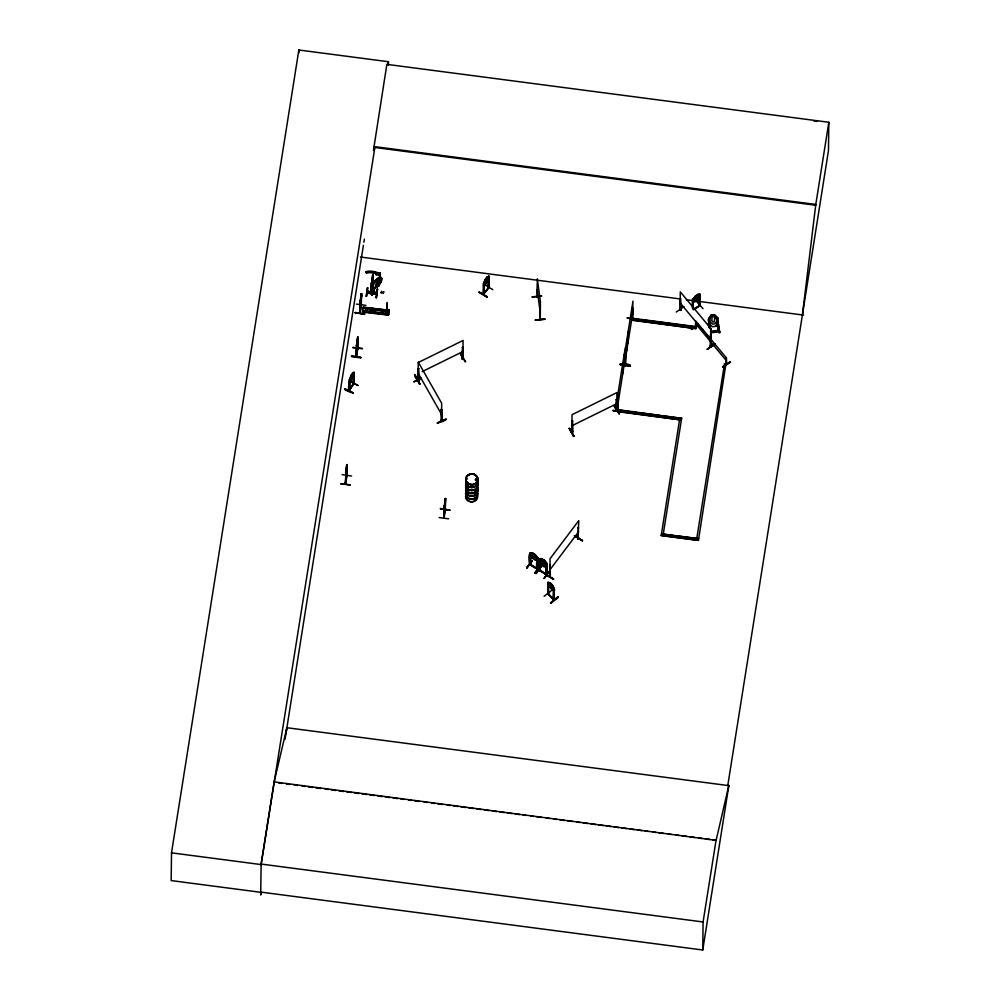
<?xml version="1.0" encoding="UTF-8"?>
<svg xmlns="http://www.w3.org/2000/svg" width="1000" height="1000" viewBox="0 0 1000 1000"><rect width="100%" height="100%" fill="white"/><g stroke="black" fill="none" stroke-linecap="round" stroke-linejoin="round"><path stroke-width="1.5" d="M372.488 310.363L372.9 311.363M618.288 410.438L618.362 409.712L681.675 418.35L663.15 415.925M618.138 411.188L618.275 409.913M625.175 364.125L625.688 363.512M625.062 365.012L624.913 366.375L625.4 365.062M632.238 319.6L632.987 301.125L625.75 346.763L625.513 364.688L625.725 363.4M632.325 319.7L632.438 318.525M345.85 474.862L347.212 464.6L345.238 484.2L345.7 483.7M346.425 476.438L346.65 475.275M357.225 349.087L357.762 348.663L356.087 356.8L356.8 344.712M371.225 290.225C372.212 268.488 370.85 299.95 371.35 288.525M371.238 289.25L371.788 293.975M372.388 282.525L374.075 281.212L373.913 282.175M372.388 281.637C373.95 284 380.138 274.113 380.163 277.775L373.212 283.012L372.525 287.825M371.45 282.738L371.25 290.338L372.95 280.825L372 290.65L378.95 285.413L381.3 281.337L381.75 278.438L380.312 276.9L381.7 278.525M373.212 283.012C370.8 282.2 373.062 271.375 373.062 276.988M372.663 275.113L372.925 281.613M379.988 276.9L372.912 282.913L372.987 275.15L372.55 276.363M388.425 64.825L388.462 61.737L298.85 50L171.513 852.837L171.175 880.575L260.788 892.312M713.025 839.912L716.125 840.312L274.163 781.875L261.125 864.062L260.7 895.025L261.15 892.138M274.163 781.875L286.863 727.725L728.812 785.638L716.125 840.312M298.812 53.087L298.85 50M340.688 483.725L350.188 484.963M351.575 476.05L342.125 474.613M346 472.3L345.275 484.113M347.05 475.913L346.488 476.625L346.763 464.675M346.825 476.675L347.113 464.588L346.975 466.125M349.888 379.387L349.15 379.775L349.263 391.1L349.975 379.113M349.762 390.45C347.587 390.875 351.587 388.438 353.888 383.125M349.338 390.25C346.05 390.588 354.625 364.613 349.375 380.012M349.725 390.438L349.862 379.237M351.512 355.962L360.988 357.475L351.5 356.037M352.863 347.638L362.438 348.413M353.237 375.825L353.512 384.237M353.312 392.9C338.725 384.925 344.925 391.375 353.325 392.887M352.537 378.488L349.363 381.775L350.975 381.05L352.537 378.488L354.125 372.45L353.375 384.375L353.862 383.65M349.487 389.825L353.6 382.975L353.375 384.087M353.875 383.738L354.125 372.45L352.488 373.25M364.562 313.988L355.062 312.75M356.438 304.1L365.938 305.35M356.163 356.012L356.362 344.837M357.013 343.35L357.325 339.513M357.3 349.188L358.025 337.163L357.85 348.475M357.463 345.55L357.562 337.238M357.45 338.013L357.7 349.062M357.95 385.55L349.55 381.112L358.013 385.412M360.387 301.212L360 312.9M361.362 295.15L360.125 302.225L360 313.3L360.15 312.35M360.125 313.137L360.387 301.175L360.15 302.113M360.85 296.925L360.825 299.887M361.587 293.738C360.363 304.075 362.463 304.125 360.075 313.125M361.025 304.7L361.15 293.7M360.725 304.675L361.488 293.612L361.25 305.675L360.887 305.163M362.663 311.537L388.387 314.837L389.05 310.262L363.263 307.175L362.625 311.675L388.438 314.538M363.263 307.312L389.025 310.375L388.825 311.762L388.188 311.363M355.087 312.663L364.5 314.375L364.588 313.675M365.25 311.775L365.875 307.625M366.5 296.388L367.438 287.812L366.075 296.363M367.175 292.425L376.662 293.663M366.987 311.988L367.612 307.838M369.6 312.3L370.225 308.163M371.65 294.837C370.188 282.238 374.588 286.375 372.312 294.925C369.988 295.163 370.087 286.6 372.4 288L371.662 287.712M371.925 312.725L372.55 308.45M372.875 292.25C372.775 287.9 371.112 297.1 372.075 289.275M373.45 150.438L386.863 64.362L828.825 122.275L828.475 150.588L727.775 785.5L728.812 785.638M372.312 294.925L372.388 289.288M372.537 294.775L372.55 287.05M373.175 284.637L373.188 291.588L373.1 284.45L372.337 284.375M374.538 313.05L375.163 308.762M376.587 297.775L377.55 289.137M385.812 313.35L385.763 314.4L386.388 309.387L389.012 309.713L388.95 310.625L386.337 310.3L386.388 309.387M388.375 314.713L388.562 313.738L364.3 310.887M388.363 313.05L388.562 310.538L388.363 313.05L388.8 310.562L388.65 311.812M388.425 313.663L388.475 314.337M421.087 378.537L413.9 381.763M415.5 376.275L415.025 376.737L419.7 384.3C417.625 377.463 409.175 366.362 420.112 384.038M418.725 368.638L417.975 369.012L417.912 380.412L418.312 362.2L441.675 403.275L441.512 421.188L441.5 419.913M418.525 368.8L418.537 380.812L418.35 379.412M418.812 375.012L418.787 380.588L418.512 370.325M418.05 379.55C420.375 381.525 416.85 378.6 418.4 380.662M437.413 422.9C452.188 415.288 445.825 421.575 437.4 422.875M448.625 518.825L439.137 517.55M441.8 420.85L441.488 409.188L441.488 420.325M441.775 420.938L441.45 412.238M444.188 518L444 506.163L443.725 518.125L445.025 509.15L445.213 510.262M443.862 517.263L444 506.163M444.312 508.875L445.375 500.025M444.712 507.775L445.487 498.488L445.213 510.55L445.588 498.612M445.15 498.55L444.9 509.725M440.45 508.837L449.95 510.175L440.513 508.512M465.65 361.637L460.575 354.075M462.925 357.912L462.013 358.713L462.013 351.887M462.013 358.713C461.175 357.375 463.188 344.837 462.238 347.562M462.825 346.925L462.938 358.237M466.625 478.8L467.188 479.15L466.587 478.65M475.325 480.1L475.575 479.475M475.6 479.787L476.325 480.45L476.987 479.5M488.025 287.512L488.537 286.837L488.95 287.438L488.738 276.2L488.6 287.288L483.125 294.2L483.338 283.113L484.113 282.65M483.225 294.113L488.512 288.075L488.075 287.4M483.537 285.113C484.212 279.163 490.55 270.212 485.438 284.562L483.675 285.075M484.212 282.688L484 293.875L483.837 282.475M484.862 284.812L492.8 289.662M487.212 296.625L486.912 297.25L479.075 292.213M488.188 281L488.038 288M489.1 278.113C491.012 274.337 484.588 278.288 489.125 276.388L488.425 288.1M531.925 560.538L526.975 567.737M532.188 297.113L541.712 295.837L532.163 296.863M529.562 564.525L529.675 564.7C527.225 552.562 530.7 548.638 537.863 558.05M529.875 564.312L529.925 553.075M530.625 553.513L530.45 565.062L529.763 563.875M530.45 565.062L530.712 553.562M540.288 319.062L540.4 301.675L537.337 278.788L536.862 296.688M534.913 572.837L540.312 565.475L535.35 573.112L534.913 572.612M536.125 573.587L541.487 566.2L536.112 573.35M537.837 559.812C536.725 552.05 536.362 567.8 536.737 569.025L536.712 568.5M539.812 319.55L539.938 308.075M537.038 568.225L537.463 569.412L537.75 558L537.7 569.15L536.9 568.175M538.862 570.275L539.163 558.763L539.125 562.087L541.712 565.413L544.412 567.013L547.087 566.875L547.075 563.587L544.4 560.225L541.7 558.638L539.025 558.763L538.825 570.312L538.913 569.487M539.038 569.925C540.45 571.85 538.837 568.825 539.712 569.975M539.763 559.1L539.412 570.612M539.788 570.438L539.938 559.225M544.825 319.25L535.262 320.1L544.825 319.3M544.8 318.875L535.275 320.075M544.1 596.3L551.35 590.662M543.488 560L544.362 561.95L543.5 562.888L541.763 561.125L542.612 559.475M539.875 559.05L539.125 558.85L541.737 558.7L544.338 560.3L546.925 563.625L546 563.425L545.887 574.637C555.5 580 557.413 581.425 545.6 574.175M545.775 574.462L546.35 563.162M545.788 574.062L546.812 574.65L546.987 563.55L546.663 575.013L546.062 573.787M548.7 582.775L548.6 594.2C544.175 590.9 556.712 601.8 553.488 599.3M547.712 593.862L548.025 582.35L550.25 582.8L549.188 584.775L550.538 587.238L553.312 589.075L552.312 584.95L550.225 582.712M553.488 599.012L548.075 593.587L548.1 582.288L548.288 594.338L548.025 593.138M549.963 576.538L550.05 558.725L578.763 520.625L578.013 538.775M550.163 564.65L550.337 576.038M553.688 588.275L553.237 599.612L553.875 600.237L553.713 588.138L554.25 588.862M553.438 588.475L553.55 599.375M553.663 599L553.862 600.163L548.112 593.55M554.35 588.825L554.125 599.925M557.688 597.075L558.038 597.675L550.775 603.312C552.137 600.325 567.375 590.262 550.475 602.775M573.962 436.025C565.4 424.15 570.462 427.5 573.55 436.438L569.338 428.413M572.537 423.825L572.562 432.25L572.575 420.775L571.812 421.15L571.6 432.287L572.688 431.688M616.788 410.375L615.7 410.575L616.7 410.425L616.925 392.587L572.062 414.675L571.75 432.163M572.537 432.212L572.688 431.8M574.538 535.763L582.45 540.712L574.462 535.887M578.2 528.013L578.4 527.2L578.062 539.188L578.125 537.913M577.863 532.425L577.788 538.938L578.337 531.775M578.162 538.65L578.55 538.5M622.712 411.7C592.675 408.1 643.737 414.575 613.212 410.65M614.375 406.463L619.5 413.775L614.487 406.375M615.7 410.575L616.638 409.712L615.8 410.087M616.075 399.7C617.038 396.962 615.025 409.513 615.862 410.838L616.087 410.425M616.675 399.062L616.538 410.163M617.863 410.45L618.062 399.275L618.088 411.712L681.413 420.012L618.1 411.375L618.362 409.712M630.1 365.112C606.638 364.462 631.6 362.05 629.975 366.037L620.525 364.513M622.762 373.663L622.9 362.575M624.012 365.825L624.15 354.725M624.913 366.375L625.262 347.675L618.025 393.3L617.8 411.225L617.95 409.875M625.337 353.462L625.788 352.725L625.188 364.65L625.675 363.862M625.45 352.688L625.3 366.4L624.862 365.9M626.725 350.8L626.862 339.712M627.975 342.962L628.112 331.863M629.975 366.037L620.538 364.375M632.3 319.788L632.575 307.825L632.587 320.337L695.913 328.625L696.175 326.625L632.85 318.325L632.587 319.988L695.913 328.625M637.388 319.3C607.837 315.788 652.487 320.462 632.775 318.875M661.213 535.513L698.425 540.388L661.213 535.513L679.575 419.775M661.475 533.85L698.688 538.725M663.325 533.75L681.688 418M676.287 312.025L683.988 306.688M680.675 310.087L680.487 298.412L680.675 310.375L680.938 305.138M680.037 309.212L680.588 310.375L680.4 309.5M692.45 307.863L692.55 299.55L693.225 299.062L693.312 309M692.663 308.1L692.55 299.55M693.112 308.762L693.225 299.062M696.312 327.912L695.788 321.662L695.375 327.375L696.05 327.887M696.338 327.863L695.8 321.075L726.5 358.038L726.488 364.25L725.837 363.488M695.863 327.238L695.987 328.025L695.375 327.175M696.038 328.088L695.525 321.85M703.025 308.663L696.938 301.938M694.325 309.25C701.7 302.825 699.788 309.913 699.137 298.888M699.8 304.875L699.262 306.062L699.525 295M696.838 538.138L724.488 363.825L726.513 364M699.862 294.237L699.887 305.663L700.088 294.462L699.188 294.725M714.812 343.787L715.125 344.4L707.163 349.237L714.837 343.825M708.9 326.975L708.45 323.462L709.212 323.363L709.85 327.337M709.85 328.025L709.212 323.363M260.788 892.087L702.75 950L703.088 921.975L716.125 839.8M710.212 345.55L711.125 346.538L710.675 334.75L710.25 346.15L710.85 346.712L711.012 328.812L680.312 291.85L680.025 309.725M710.65 332.188L710.812 333.975L710.65 332.188L718.9 331.112L719.025 332.65L719.712 332.562L718.162 322.362L717.4 322.45L718.675 330.938L717.4 323.137L718.162 322.362M710.675 334.75L710.675 345.863M718.9 331.112L718.888 331.788L710.638 332.863M719.025 332.65L719.712 331.887M730.487 362.1L722.537 366.95L730.5 362.113M722.575 366.887L730.175 361.613M724.488 363.825L726.338 364.412M725.713 358.188L726.162 364.438L725.975 358.013L726.225 358.812M725.975 358.013L726.05 363.575M726.225 364.225L725.575 363.462M802.412 314.95L815.788 204.45L828.825 122.275M372.95 281.925C369.2 308.1 376.525 266.762 372.875 289.163M373.9 282.05L374 281.388M386.625 313.425L387.275 302.5L386.812 313.45M387.35 310.975L387.238 311.65M360.7 301.312L361.125 297.312M444.762 504.212L444.812 501.788M388.65 311.75L388.925 311.087L366.188 308.337M388.688 311.712L388.663 311.588M346.337 468.587C344.325 487.463 348.137 449.25 346.075 473.05L346.362 472.212M361.463 295.45L360.425 303.837L360.712 303M613.212 410.45L622.712 411.85M630.037 365.725L620.475 364.613L630 365.887M340.688 483.675L350.2 484.875M351.425 356.662L360.925 357.912M367.088 293.113L376.587 294.337M347.1 465.3L347.1 464.712M361.112 299.075L360.662 304.012L361.337 296.475M445.163 502.188L444.6 507.762M377.4 274.312A7.65 2.925 5.3 0 0 367.512 272.838L365.875 272.55L366.95 271.35A8.938 3.425 5.3 0 1 377.713 272.688L379.925 272.762L380.35 275.6L375.962 274.637L376.062 273.637L377.488 273.312L377.4 274.312L375.962 274.637M366.662 272.987L365.962 271.537M379.925 272.762L379.837 273.762L378.4 274.088L378.462 273.075M387.113 311.425L388.35 311.8M388.888 311.65L363.113 308.225M444.338 507.125L445.1 499.588M357.55 340.85L356.55 345.763L358.025 337.163L357.775 338.688M346.75 468.288L346.3 471.087L346.375 467.887M372.625 278.85L371.95 283.625L372.663 276.288M445.075 504.237L445.363 501.337M360.213 304L361.163 294.725M360.312 304.012L360.688 299.375M361.475 295.375L360.637 302.9M357.512 343.537L357.887 338.913L356.637 347.537L357.062 346.438M363.075 308.55L363.225 307.438M346.712 470.975L347.2 466.362M372.1 279.188L371.625 283.788L372.85 276.7M372.475 281.65L372.975 276.887M372.6 281.512L372.962 276.975M477.663 487.362A6 5.4 0.7 0 1 470.85 493.35L470.85 493.137A6 5.4 0.7 0 1 466.188 485.637A5.962 5.375 0.7 0 0 470.863 493A5.962 5.375 0.7 0 0 477.625 487.062M357.463 342.9L357.762 340.012M346.962 467.438L346.262 473.875M372.837 278L372.925 280.912M529.575 564.125L537.388 568.95M546.763 574.663L538.725 569.738M546.85 574.35L539.788 570.138M470.85 493.188L470.85 493.162A6 5.4 0.7 0 0 477.663 487.137A5.962 5.375 0.7 0 1 470.863 493.2A5.962 5.375 0.7 0 1 466.225 485.763M362.713 311.163L388.475 314.288L385.812 313.925L386.337 310.3M362.75 310.887L362.575 312.1L388.363 315.125L388.512 313.962M388.925 311.125L363.113 308.15M388.95 310.887L366.213 308.188M371.962 290.075L372.238 288.675L374.4 289.325C375.087 292.587 369.15 288.425 374.237 290.625M374.125 290.725L374.4 289.325M355.087 312.45L364.575 313.9M360.6 297.6L360.45 302.075L361.337 297.275L361 300.837M549.5 576.062L550.087 575.275M389.012 309.713L386.337 309.725M444.35 507.038L444.325 506.213M445.475 498.6L445.025 499.325M443.825 516.875L444.113 517.737M449.95 510.175L440.5 508.525M620.475 364.85L620.6 364.075M618.062 399.275L617.95 400.05L618.387 399.312M632.575 307.825L632.788 308.65M624.925 366.287L624.963 365.5M632.788 318.475L632.762 319.262M371.688 290.35L379.062 285.55L377.275 286.9L375.887 285.275L376.287 282.45L378.525 278.25L380.412 276.938M381.087 280.55L381.225 279.613L379.062 280.4L378.062 282.812L378.625 283.2L381.175 280.587M285.9 733.875L286.863 727.725M374.862 147.487L261.125 864.575L171.513 852.837M387.975 64.8L388.462 61.737M285.075 739.15L363.4 245.338M363.888 242.25L364.375 239.163M359.938 301.3L360.25 302.15M361.475 293.738L361.025 294.462M360.625 304.662L360.712 301.325M359.65 313.137L361.025 304.3M356.562 345.65L356.8 344.775L356.413 356.838L357.775 347.875M357.775 338.05L357.9 337.275M356.6 355.675L356.475 356.413M366.475 296.413L367.925 287.663M371.662 283.55L371.788 282.775M372.987 275.15L372.537 275.887M373.1 284.45C373.638 286.488 370.825 284.25 373.088 284.538M373.013 281.025L372.45 281.613M372.013 290.55L372.15 289.688L372.075 290.475M371.675 294.062L372.325 294.837L372.512 294.1M372.137 292.062L373 291.475M372.7 289.6L373.162 288.95M345.562 472.275L345.863 473.125M345.213 484.038L345.438 482.875M347 475.5L345.625 484.188L345.387 482.9M376.062 297.7L377.45 288.913L376.2 297.688M378.663 285.3L379.25 284.488L371.85 289.675M617.888 404.4L625.125 358.762M625.612 357.863L632.85 312.225M618.088 411.712L618.3 410.1M698.425 540.388L726.012 363.4M702.75 950L728.838 785.525L727.8 785.387M362.75 310.837L388.525 313.925M627.875 318.15L630.925 318.65M367.325 291.588L376.838 292.8M362.375 348.775L352.863 347.413M418.762 379.588L418.5 380.325M461.938 358.4L462.8 357.962M615.788 410.538L616.712 410.012M351.562 375.188L351.037 378.275L352.55 375.8L352.062 374.363L351.463 375.15M379.113 284.613L378.95 285.413C379.4 284.188 384.275 277.787 380.062 278.425L377.362 282.087L377.85 285.038L381.175 281.3M680.1 309.275L680.888 310.087M351.062 375.775L350.262 380.075L353.3 375.112L352.512 373.162L354.038 372.4M353.275 393.15L344.85 389M353.7 373.15L353.688 372.362M536.85 297.038L536.8 296.25M371.737 289.738L378.787 284.525M617.825 410.037L629.163 411.475M444.8 506.112L444.538 506.962L444.675 502.488M349 390.838L353.837 383.3M383.175 292.613L383.862 291.613L383.025 293.475M445.087 499.675L445.6 498.5M372.65 276.375L373.1 275.163M696.888 295.413L695.25 298.863L697.7 297.087L696.825 295.338M361.05 294.8L361.6 293.625M360.65 302.812L360.325 303.925M360.625 304.562L360.188 305.75L360.737 304.575M346.775 465.788L347.2 464.712M345.725 474.95L346.163 473.762M444.137 517.987L445.35 509.6M483.638 283.4L485.525 279.3L484.588 283.5L486.987 281.45L488.188 278.875L487.337 276.975M485.35 284.513L489.162 278.05M441.05 420.05L441.838 420.613L441.062 420.112M441.775 420.525L441.413 421.175M483.963 293.438L483.625 293.962M488.862 287.162L488.325 287.887M488.85 287.562L483.475 294.462L484.188 282.562M372.325 281.425L372.25 278.488M360.8 301.637L360.938 298.7M553.337 579.338L545.375 574.475M350.95 375.725L352.6 373.212M353.625 373.275L353.975 372.512M479.275 291.95L487.212 296.863L479.05 292.275M718.275 322.013L715.65 326.35L712.425 326.75L708.812 323.25L708.375 319.337L711.1 315.025L714.325 314.625M715.65 326.35L718.363 322.013L717.925 318.1C709.8 310.312 717.475 317.312 716.6 321.312L714.812 323.9L712.725 324.175L710.375 322.113C708.6 318.488 714.613 309.662 708.487 319.387L708.925 323.225M374.387 311.188L374.4 310.012L373.137 309.713M371.763 287.125L372.713 287.25L372.5 287.987M545.138 566C542.8 564.975 535.425 559.312 541.788 560.075L544.487 561.725L546.987 565.425M692.7 301.675L695.212 301.55L697.7 299.788L700.138 296.15M550.45 564.825L549.688 565.3M582.45 540.712L576.075 536.3M418.862 380.625L418.488 379.55M533.462 553.862L532.6 555.513L534.35 557.275L535.2 557.1L534.388 554.312M532.475 558.3C526.125 549.288 532.188 559.5 535.225 559.862L537.9 559.738M535.188 554.688L532.537 553.025M526.562 567.7L532.35 560.825L526.962 567.975M526.85 567.875L532.238 560.737M530.363 565.013L529.888 563.913M535.163 559.95L537.812 559.663M539.188 562.013L541.675 565.438M541.737 558.7L540.475 559.562L540.462 560.887L542.175 562.987L545.662 564.075L544.338 560.3M534.975 572.85L540.35 565.675M543.525 561.525L542.65 561L541.75 561.95L543.488 564.487L544.338 564.325L543.575 561.45M544.425 561.812L541.737 560.163L540.45 562.487L543.888 565.65L545.65 565.675L544.487 561.725M541.487 566.2L536.05 573.5M544.325 565.562L546.962 565.275L544.275 565.487M547.025 565.075L544.438 561.75M549.913 569.825L578.625 531.712M549.5 571.112L544.062 578.45L549.45 571.312M417.8 380.05L418.85 379.663M571.6 431.887L572.45 431.463M486.725 277.987L485.5 281.788L487.312 279.475L486.637 277.938M488.738 276.2L488.512 277M582.487 540.612L574.475 535.662M549.9 576.2L550.087 575.675M475.513 479.487L476.175 479.288M693.487 299.363L692.763 299.775M548.425 583.237L548.1 582.45M548 584.113L552.25 590.138L554.4 590.638L554.425 588.875L552.238 585M548.075 584.163L552.288 590.212M552.2 590.275L554.25 590.612M554 589.062L552.312 584.95M379.062 285.462L377.175 286.863L375.975 285.312M697.763 294.513L695.175 296.275L692.663 299.837L695.212 296.288L694.013 300.3L697.275 298.975L698.9 296.75L697.7 294.438M699.425 295.062L700.062 294.475M693.175 309.812L699.8 305.275M694.538 309.488L699.938 305.562M532.638 553.013L531.325 553.95L531.312 555.262L533.013 557.362L536.512 558.462L535.25 554.612L537.913 557.975M697.788 325.138L691.388 329.462L698.075 325.387M711.2 335.363L710.413 334.925M707.225 349.263L714.862 344.038M541.35 563.562L543.25 563.713M475.688 479.338L476.825 479.35M476.012 479.325L476 480.412M476.763 480.588L475.712 480.575M418.888 368.9L417.975 369.012M462.562 357.587L462.212 358.663M462.7 357.612L462.062 358.325M418.75 380L418.113 380.375M462.1 358.663L462.85 358.288L463.075 340.45L418.212 362.537M572.737 421.037L571.812 421.15M572.6 432.137L571.962 432.5M422.163 371.625L462.938 351.538M571.925 425.763L616.788 403.675M421.012 378.05L413.938 381.875M441.887 409.875L441.2 409.325M437.4 423.113L445.975 419.212M373.013 282.062L380.288 277L378.525 278.25L376.413 282.5M465.275 361.812L460.525 354.1M537.375 569.35L529.7 564.663M365.875 272.55L366.863 272.362A8.938 3.425 5.3 0 1 377.625 273.7L378.4 274.088M366.75 271.988L367.612 271.825A7.65 2.925 5.3 0 1 377.488 273.312M710.138 328.775L708.938 318.3L711.062 331.662M708.438 324.15L709.2 324.05M710.5 331.325L718.675 330.25M711.862 331.825L717.312 331.112M539.062 560.288L541.838 560.15M700.225 294.462L697.663 294.513C702.675 292.975 699 298.4 697.7 299.788M366.087 309.012L372.175 309.65M375.188 310.113L385.812 311.3M373.837 146.537L815.788 204.45M373.825 147.35L815.788 205.263M360.45 257.038L680.188 298.938M686.375 299.75L803.45 315.087M632.863 318.663L639.025 319.475M642.113 319.887L693.088 326.562M367.388 291.238L376.887 292.475M360.9 295.975L361.337 296.913M361.15 296.488L361.575 295.387L361.188 301.775M632.263 411.875L636.888 412.488M639.975 412.887L660.062 415.513M662.962 534.05L665.938 534.438M668.913 534.825L673.388 535.413M676.363 535.8L697.2 538.538M278.8 783.012L281.887 783.413M286.525 784.025L289.613 784.425M294.25 785.037L297.337 785.438M301.975 786.05L305.062 786.45M308.15 786.85L312.787 787.463M315.887 787.862L320.513 788.475M325.15 789.087L328.25 789.488M331.337 789.887L335.975 790.5M339.062 790.9L343.7 791.513M346.788 791.912L351.425 792.525M354.513 792.925L359.15 793.538M362.238 793.938L366.875 794.55M369.963 794.95L374.6 795.562M377.7 795.962L382.325 796.575M385.425 796.975L390.062 797.588M393.15 797.987L397.788 798.6M400.875 799L403.963 799.412M408.6 800.013L411.688 800.425M414.787 800.825L419.412 801.438M424.05 802.038L427.15 802.45M431.775 803.05L434.875 803.462M437.962 803.863L442.6 804.475M447.238 805.075L450.325 805.487M453.413 805.888L458.05 806.5M461.138 806.9L465.775 807.513M468.862 807.913L473.5 808.525M476.6 808.925L481.225 809.538M484.325 809.938L488.963 810.55M492.05 810.95L496.688 811.562M499.775 811.963L504.412 812.575M507.5 812.975L512.137 813.587M515.225 813.988L519.862 814.6M522.95 815L526.05 815.413M530.675 816.012L533.775 816.425M536.862 816.825L541.5 817.438M546.138 818.037L549.225 818.45M553.862 819.05L556.95 819.463M560.037 819.862L564.675 820.475M567.775 820.875L572.4 821.488M577.038 822.087L580.138 822.5M583.225 822.9L587.863 823.512M590.95 823.913L595.588 824.525M598.675 824.925L603.312 825.537M606.4 825.938L611.038 826.55M614.125 826.95L618.763 827.562M621.85 827.962L626.487 828.575M629.587 828.975L634.212 829.587M637.312 829.987L641.95 830.6M645.037 831L648.125 831.4M652.763 832.013L655.85 832.412M658.938 832.825L663.575 833.425M668.213 834.038L671.3 834.438M675.938 835.05L679.038 835.45M682.125 835.863L686.762 836.462M689.85 836.875L694.488 837.475M699.125 838.088L702.212 838.487M705.3 838.9L709.938 839.5M261.125 864.062L703.088 921.975M814.05 121.062L817 121.463M376.062 273.637L380.438 274.587M537.038 557.312L537.038 568.638M546.475 574.938L538.8 570.188M530.225 564.637L529.95 563.938M373.963 309.6L374.6 310.475M529.975 553.237L530.688 553.55M529.788 553.475L530.5 553.925M536.838 557.812L537.562 558.25M538.938 559.087L539.65 559.538M546 563.425L546.712 563.862M530.638 564.525L537.612 568.688M549.562 571.35L544.175 578.5M466.388 487.713L466.287 487.675M714.275 314.713L717.925 318.1M695.175 301.625L692.788 301.6M680.175 302.938L710.875 339.9M695.763 323.85L726.475 360.812M539.062 560.45L541.675 563.888M614.375 406.238L619.038 414.025M569.288 428.462L574.012 436.2M418.175 373.288L441.55 414.375M718.612 330.588L716.525 317.3L718.062 330.75M379.837 273.762L380.35 275.6M718.15 323.038L719.712 332.562M708.45 323.462L709.137 327.713M537.212 289.875L540.262 312.775M477.275 483.312A5.975 5.387 0.7 0 1 471.675 490.688A5.975 5.387 0.7 0 1 466.25 483.175M477.413 480.037A6.062 5.463 0.7 0 1 471.712 487.537A6.062 5.463 0.7 0 1 466.2 479.9M477.675 484.162A5.975 5.387 0.7 0 1 470.9 490.112A5.975 5.387 0.7 0 1 466.25 482.663M477.312 480.25A5.975 5.387 0.7 0 1 471.712 487.625A5.975 5.387 0.7 0 1 466.287 480.112M477.375 482.95A6.062 5.463 0.7 0 1 471.675 490.438A6.062 5.463 0.7 0 1 466.163 482.812M477.325 479.738A5.975 5.387 0.7 0 1 471.712 487.113A5.975 5.387 0.7 0 1 466.287 479.6M477.562 493.4A5.975 5.387 0.7 0 1 470.788 499.35A5.975 5.387 0.7 0 1 466.138 491.9M477.663 493.212A6.062 5.463 0.7 0 1 470 499.113A6.062 5.463 0.7 0 1 466.863 490.462M477.55 495.863A6 5.4 0.7 0 1 469.988 501.688A6 5.4 0.7 0 1 466.887 493.15M470.85 493.35A6 5.4 0.7 0 1 466.188 485.863M477.512 495.788A5.962 5.375 0.7 0 1 470.763 501.725A5.962 5.375 0.7 0 1 466.125 494.288M477.7 490.15A6.062 5.463 0.7 0 1 470.037 496.05A6.062 5.463 0.7 0 1 466.9 487.4M477.562 492.887A5.975 5.387 0.7 0 1 470.788 498.837A5.975 5.387 0.7 0 1 466.138 491.388M477.6 490.337A5.975 5.387 0.7 0 1 470.825 496.3A5.975 5.387 0.7 0 1 466.175 488.837M477.6 489.825A5.975 5.387 0.7 0 1 470.825 495.775A5.975 5.387 0.7 0 1 466.175 488.325M367.325 291.425L376.812 292.95L367.325 291.475M550.225 584.525L550.913 586.712L552.275 587.438L551.638 584.462L550.95 583.75L550.225 584.525M377.788 281.55L378.725 282.15L377.262 285.062L378.9 282.438L380.025 282.925L379.263 281.712L380.65 278.95L379.062 281.45L377.95 280.887L377.788 281.55M381.1 292.638C381.962 294.75 382.262 288.475 381.1 292.638M367.163 292.475L376.662 293.9L367.163 292.438M625.188 354.412L625.4 355.225L625.188 354.412M712.25 315.512L711.812 320.7L713 322.088L714.038 321.95L714.725 318.575L713.288 315.375L712.25 315.512M372.15 284.325L371.613 285.525L372.15 284.413M468.113 483.5A6 5.4 0.7 0 0 477.75 480.037A6 5.4 0.7 0 0 469.575 474.237A6 5.4 0.7 0 0 468.113 483.5A5.962 5.375 0.7 0 0 477.713 479.938A5.962 5.375 0.7 0 0 469.588 474.175A5.962 5.375 0.7 0 0 468.137 483.375M468.125 483.65A5.975 5.387 0.7 0 0 477.725 480.2A5.975 5.387 0.7 0 0 469.588 474.425A5.975 5.387 0.7 0 0 468.125 483.65A5.962 5.375 0.7 0 0 477.713 480.188A5.962 5.375 0.7 0 0 469.588 474.425A5.962 5.375 0.7 0 0 468.125 483.638M470.863 493.475A5.975 5.387 0.7 0 0 477.638 487.525A5.962 5.375 0.7 0 1 470.863 493.462A5.975 5.387 0.7 0 1 466.213 486.025A5.962 5.375 0.7 0 0 470.863 493.462"/></g></svg>
